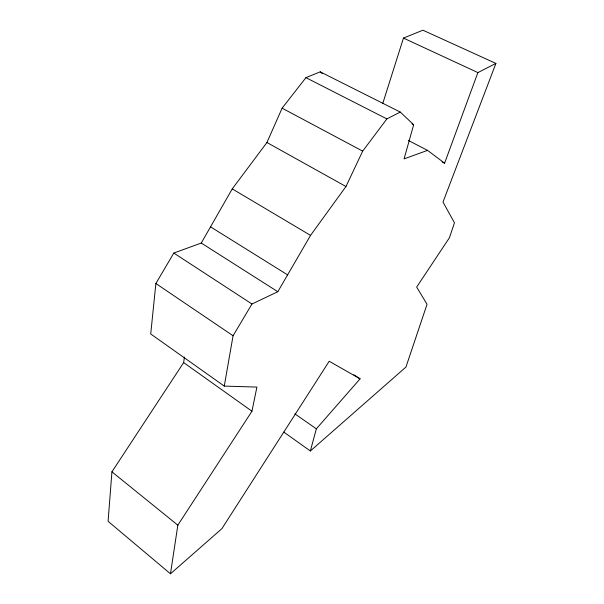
<?xml version="1.0" encoding="UTF-8"?>
<svg xmlns="http://www.w3.org/2000/svg" width="604" height="604" viewBox="0 0 604 604"><rect width="100%" height="100%" fill="white"/><g stroke="black" fill="none" stroke-linecap="round" stroke-linejoin="round"><path stroke-width="0.91" d="M184.409 357.002L183.654 362.596L111.929 471.83L108.086 521.312L170.471 573.8L221.91 528.636L329.21 361.237L360.082 378.844L316.345 428.825L310.358 450.977L283.782 432.086M382.838 103.224L403.464 38.09L422.906 30.2L495.914 63.42L477.885 72.593L444.589 163.201L427.564 150.373L404.068 158.89L413.68 124.756L400.286 112.08L320.241 71.846L305.926 77.652L282.113 108.176L266.93 142.506L232.246 188.878L201.26 243.042L173.816 253.061L155.877 283.51L150.721 333.959L224.265 386.092L256.904 387.081L251.959 411.218L177.84 525.17L170.471 573.8M224.265 386.092L233.069 335.756L251.966 304.001L277.817 291.717L310.547 235.386L345.964 186.515L362.687 151.136L386.87 118.912L400.286 112.08M495.914 63.42L442.996 202.076L454.457 222.808L449.436 237.727L416.669 287.074L427.043 304.303L405.948 367.051L310.358 450.977M403.464 38.09L477.885 72.593M412.004 123.903L413.68 124.756M305.926 77.652L386.87 118.912M408.304 140.445L427.564 150.373M442.083 161.902L444.589 163.201M282.113 108.176L362.687 151.136M266.93 142.506L345.964 186.515M232.246 188.878L310.547 235.386M210.524 226.847L287.61 274.88M201.26 243.042L277.817 291.717M173.816 253.061L251.966 304.001M353.838 374.767L360.082 378.844M155.877 283.51L233.069 335.756M294.85 413.853L316.345 428.825M183.654 362.596L251.959 411.218M111.929 471.83L177.84 525.17M320.241 71.846L322.362 73.658"/></g></svg>
